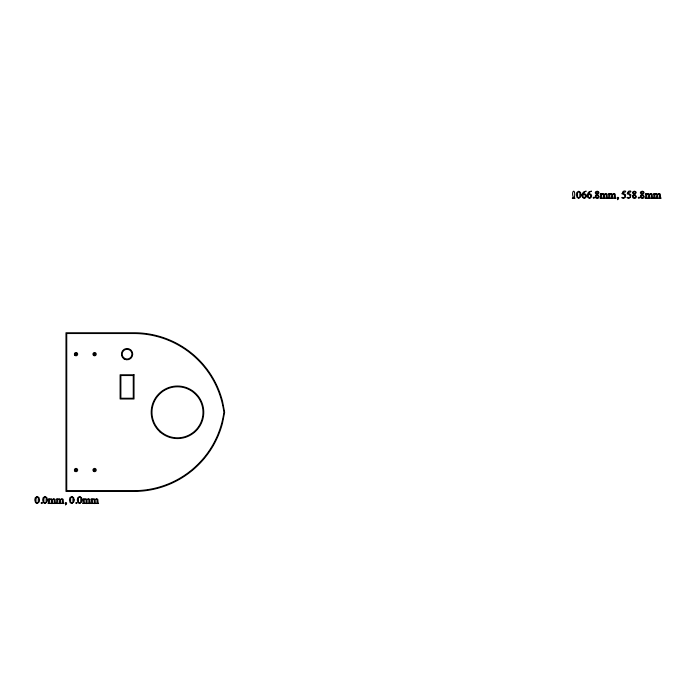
<?xml version="1.0" encoding="UTF-8"?>
<svg xmlns="http://www.w3.org/2000/svg" width="696" height="696" viewBox="0 0 696 696"><rect width="100%" height="100%" fill="white"/><g stroke="black" fill="none" stroke-linecap="round" stroke-linejoin="round"><path stroke-width="1.04" d="M222.563 401.444L224.66 412.302L222.511 423.125A91.463 91.463 0 0 1 134.05 491.428L65.972 491.428L65.972 332.758L134.05 332.758A91.394 91.394 0 0 1 222.555 401.444M75.185 469.904C76.577 473.045 77.465 467.338 75.185 469.904M93.742 353.986C95.013 357.178 96.135 351.515 93.742 353.986M75.194 353.977C76.412 357.187 77.604 351.532 75.194 353.977M35.983 498.118L35.983 501.964L37.21 503.269L38.245 502.442L38.358 498.075L37.175 496.692L35.983 498.118M43.839 498.118L43.839 501.964L45.075 503.269L46.101 502.442L46.214 498.075L45.031 496.692L43.839 498.118M70.609 498.118L70.618 501.964L71.845 503.269L72.871 502.442L72.984 498.075L71.801 496.692L70.609 498.118M78.465 498.118L78.474 501.964L79.701 503.269L80.727 502.442L80.84 498.075L79.657 496.692L78.465 498.118M577.532 192.905L577.541 196.759L578.768 198.055L579.794 197.238L579.907 192.87L578.724 191.487L577.532 192.905M93.751 469.843C94.917 473.08 96.213 467.451 93.751 469.843M51.539 502.234L51.4 503.086C48.972 503.695 54.932 503.695 52.513 503.095L52.365 499.841L53.496 499.215L54.236 499.632L54.201 503.13C51.869 503.652 57.655 503.652 55.341 503.147L55.027 499.337L53.923 498.667L52.27 499.554L51.165 498.667L49.529 499.484C50.382 497.736 46.754 499.545 48.607 499.458L48.502 503.191C46.31 503.634 52.052 503.617 49.703 503.165L49.573 499.832L50.103 499.389L51.434 499.719L51.539 502.234M59.682 502.234L59.552 503.086C57.124 503.695 63.084 503.695 60.665 503.095L60.517 499.841L61.639 499.215L62.388 499.632L62.353 503.13C60.021 503.652 65.798 503.652 63.493 503.147L63.171 499.337L62.074 498.667L60.422 499.554L59.308 498.667L57.681 499.484C58.525 497.736 54.897 499.545 56.759 499.458L56.654 503.191C54.462 503.634 60.195 503.617 57.855 503.165L57.716 499.832L58.255 499.389L59.578 499.719L59.682 502.234M86.165 502.234L86.026 503.086C83.607 503.695 89.558 503.695 87.139 503.095L87 499.841L88.122 499.215L88.862 499.632L88.827 503.13C86.495 503.652 92.281 503.652 89.967 503.147L89.653 499.337L88.549 498.667L86.896 499.554L85.791 498.667L84.155 499.484C85.008 497.736 81.38 499.545 83.233 499.458L83.129 503.191C80.936 503.634 86.678 503.617 84.338 503.165L84.199 499.832L84.729 499.389L86.06 499.719L86.165 502.234M94.308 502.234L94.177 503.086C91.75 503.695 97.71 503.695 95.291 503.095L95.143 499.841L96.266 499.215L97.014 499.632L96.979 503.13C94.647 503.652 100.433 503.652 98.119 503.147L97.797 499.337L96.701 498.667L95.047 499.554L93.934 498.667L92.307 499.484C93.16 497.736 89.532 499.545 91.385 499.458L91.28 503.191C89.088 503.634 94.821 503.617 92.481 503.165L92.351 499.832L92.881 499.389L94.212 499.719L94.308 502.234M603.562 197.029L603.432 197.881C601.005 198.49 606.964 198.482 604.537 197.881L604.398 194.636L605.52 194.01L606.26 194.428L606.225 197.925C603.893 198.447 609.679 198.438 607.373 197.942L607.051 194.132L605.946 193.462L604.302 194.349L603.188 193.462L601.553 194.271C602.405 192.531 598.778 194.341 600.631 194.245L600.526 197.986C598.334 198.421 604.076 198.412 601.736 197.96L601.596 194.628L602.127 194.175L603.458 194.506L603.562 197.029M611.706 197.029L611.575 197.881C609.148 198.49 615.107 198.482 612.689 197.881L612.541 194.636L613.672 194.01L614.411 194.428L614.377 197.925C612.045 198.447 617.831 198.438 615.516 197.942L615.194 194.132L614.098 193.462L612.445 194.349L611.34 193.462L609.705 194.271C610.557 192.548 606.921 194.341 608.783 194.245L608.678 197.986C606.486 198.421 612.219 198.412 609.879 197.96L609.748 194.628L610.279 194.175L611.61 194.506L611.706 197.029M648.663 197.029L648.533 197.881C646.106 198.49 652.065 198.482 649.646 197.881L649.498 194.636L650.621 194.01L651.36 194.428L651.334 197.925C649.003 198.447 654.779 198.438 652.474 197.942L652.152 194.132L651.056 193.462L649.403 194.349L648.289 193.462L646.662 194.271C647.506 192.548 643.878 194.341 645.731 194.245L645.627 197.986C643.435 198.421 649.177 198.412 646.836 197.96L646.697 194.628L647.228 194.175L648.559 194.506L648.663 197.029M656.815 197.029L656.676 197.881C654.249 198.49 660.208 198.482 657.79 197.881L657.642 194.636L658.773 194.01L659.512 194.428L659.477 197.925C657.146 198.447 662.931 198.438 660.617 197.942L660.304 194.132L659.199 193.462L657.546 194.349L656.441 193.462L654.805 194.271C655.658 192.548 652.022 194.341 653.883 194.245L653.779 197.986C651.587 198.421 657.328 198.412 654.98 197.96L654.849 194.628L655.38 194.175L656.711 194.506L656.815 197.029M39.541 499.937L39.228 501.86L37.149 503.556L35.496 502.634L34.8 499.98L35.261 497.71L37.201 496.413L39.028 497.649L39.541 499.937M47.398 499.937L47.084 501.86L45.005 503.556L43.352 502.634L42.656 499.98L43.126 497.71L45.057 496.413L46.884 497.649L47.398 499.937M74.168 499.937L73.854 501.86L71.784 503.556L70.122 502.634L69.426 499.98L69.896 497.71L71.827 496.413L73.654 497.649L74.168 499.937M82.024 499.937L81.71 501.86L79.64 503.556L77.978 502.634L77.282 499.98L77.752 497.71L79.683 496.413L81.51 497.649L82.024 499.937M581.09 194.732L580.777 196.655L578.707 198.343L577.045 197.429L576.349 194.776L576.819 192.505L578.75 191.209L580.577 192.444L581.09 194.732M582.978 194.697L583.178 197.246L584.301 198.047L585.188 197.534L585.249 195.106L584.031 194.227L582.978 194.697M588.216 194.697L588.416 197.246L589.538 198.047L590.425 197.534L590.486 195.106L589.268 194.227L588.216 194.697M596.141 195.698L596.307 197.664L598.116 197.751L598.099 196.028L596.785 194.976L596.141 195.698M633.395 195.698L633.551 197.664L635.361 197.751L635.344 196.028L634.03 194.976L633.395 195.698M641.251 195.698L641.408 197.664L643.217 197.751L643.2 196.028L641.886 194.976L641.251 195.698M622.041 193.819L623.694 194.271L625.104 196.176L624.669 197.455L623.633 197.969L622.146 197.316L621.693 197.699L623.016 198.36L625.052 197.603L625.669 194.758L622.816 193.036L623.251 192.139C626.339 193.062 626.731 189.851 623.181 191.322L622.059 193.766M627.279 193.819L628.932 194.271L630.341 196.176L629.906 197.455L628.871 197.969L627.383 197.316L626.931 197.699L628.253 198.36L630.289 197.603L630.907 194.758L628.053 193.036L628.488 192.139C631.577 193.062 631.968 189.851 628.418 191.322L627.296 193.766M573.252 197.325L573.06 197.925C569.946 198.438 577.393 198.386 574.357 197.977C576.105 187.607 570.746 190.521 573.252 197.325M598.273 192.644L597.29 194.167L595.985 192.496L597.064 191.478L598.273 192.644M635.518 192.644L634.534 194.167L633.23 192.496L634.308 191.478L635.518 192.644M643.374 192.644L642.391 194.167L641.086 192.496L642.164 191.478L643.374 192.644M66.259 503.608L65.485 504.948L66.668 503.347L66.407 502.642L65.346 502.582L65.38 503.391L66.259 503.608M618.283 198.404L617.517 199.743L618.692 198.143L618.44 197.438L617.369 197.377L617.404 198.186L618.283 198.404M586.397 195.924L585.797 197.612L584.231 198.36L582.596 197.516L581.856 195.272L583.283 192.174C590.095 189.999 582.9 191.47 583.109 194.201L584.475 193.749L585.841 194.314L586.397 195.924M591.635 195.924L591.034 197.612L589.468 198.36L587.833 197.516L587.093 195.272L588.52 192.174C595.332 189.999 588.137 191.47 588.346 194.201L589.712 193.749L591.078 194.314L591.635 195.924M595.558 195.532L595.15 196.681L595.741 197.899L597.177 198.36L598.656 197.855L599.212 196.62L597.594 194.375L599.012 192.67L598.525 191.644L597.22 191.191L595.767 191.661L595.202 192.809L596.507 194.758L595.558 195.532M632.812 195.532L632.394 196.681L632.986 197.899L634.421 198.36L635.909 197.855L636.457 196.62L634.839 194.375L636.257 192.67L635.779 191.644L634.465 191.191L633.012 191.661L632.447 192.809L633.752 194.758L632.812 195.532M640.668 195.532L640.25 196.681L640.842 197.899L642.278 198.36L643.765 197.855L644.313 196.62L642.695 194.375L644.113 192.67L643.635 191.644L642.321 191.191L640.868 191.661L640.303 192.809L641.608 194.758L640.668 195.532M42.23 502.99L41.656 503.573L41.073 502.99L41.656 502.416L42.23 502.99M76.856 502.99L76.282 503.573L75.699 502.99L76.282 502.416L76.856 502.99M594.253 197.786L593.679 198.369L593.096 197.786L593.679 197.212L594.253 197.786M639.363 197.786L638.78 198.369L638.197 197.786L638.78 197.212L639.363 197.786M134.024 333.532L66.746 333.532L66.746 490.654L134.024 490.654A90.698 90.698 0 0 0 223.877 412.302A90.637 90.637 0 0 0 134.024 333.532M134.024 374.77L120.104 374.77L120.104 398.999L134.024 398.999L134.024 374.77M133.249 375.544L120.878 375.544L120.878 398.225L133.249 398.225L133.249 375.544M160.054 431.981A26.291 26.291 0 0 0 203.241 417.556A26.291 26.291 0 0 0 169.154 387.368A26.291 26.291 0 0 0 160.054 431.981M160.567 431.398A25.508 25.508 0 0 0 202.475 417.4A25.508 25.508 0 0 0 169.398 388.107A25.508 25.508 0 0 0 160.567 431.398M124.227 359.066A5.672 5.672 0 0 0 132.736 354.151A5.672 5.672 0 0 0 124.227 349.244A5.672 5.672 0 0 0 124.227 359.066M123.61 357.613A4.889 4.889 0 0 0 131.788 355.421A4.889 4.889 0 0 0 125.802 349.427A4.889 4.889 0 0 0 123.61 357.613M74.933 355.369A1.636 1.636 0 0 0 77.63 354.49A1.636 1.636 0 0 0 75.525 352.594A1.636 1.636 0 0 0 74.933 355.369M93.508 355.386A1.636 1.636 0 0 0 96.196 354.473A1.636 1.636 0 0 0 94.056 352.602A1.636 1.636 0 0 0 93.508 355.386M93.473 471.236A1.636 1.636 0 0 0 96.178 470.409A1.636 1.636 0 0 0 94.108 468.469A1.636 1.636 0 0 0 93.473 471.236M75.003 471.314A1.636 1.636 0 0 0 77.647 470.287A1.636 1.636 0 0 0 75.438 468.512A1.636 1.636 0 0 0 75.003 471.314"/></g></svg>
